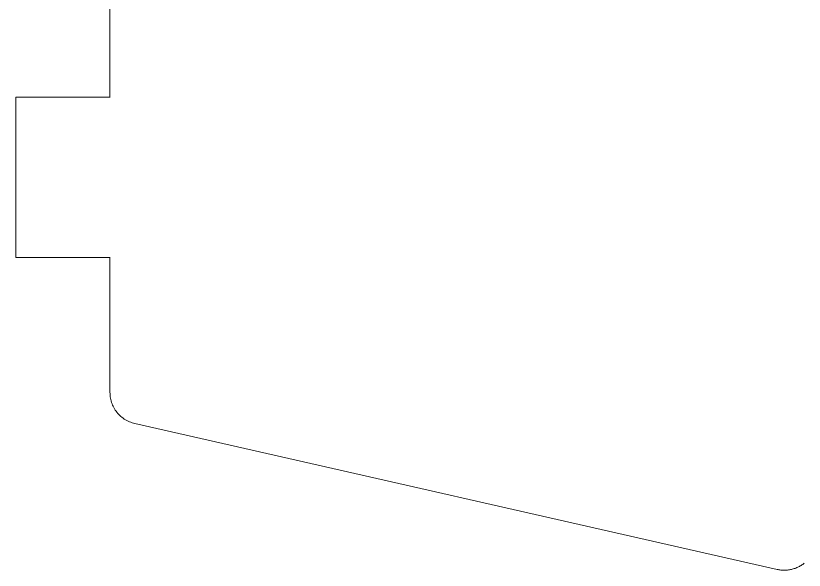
# Model space of a CAD drawing. Header units: centimetres. Extents: x -75 to 51, y -4 to 64.
# Drawn here: x -7.72 to -0.2, y -3.25 to 2.03 of the extents above; entities that cross this region are included whole.
import ezdxf

# ---------------------------------------------------------------- set-up
doc = ezdxf.new("R2010")
doc.units = ezdxf.units.CM
doc.header["$MEASUREMENT"] = 0
doc.layers.add('layer 1', color=7, linetype='Continuous')

msp = doc.modelspace()

# ---------------------------------------------------------------- linework, layer by layer
at = {"layer": 'layer 1', "color": 1, "lineweight": 20}
for points in [[(-6.82218, 2.3364), (-6.82218, 2.3364), (-6.82218, 1.2593), (-6.82218, 1.2593)], [(-7.72032, 1.2593), (-7.72032, 1.2593), (-6.82032, 1.2593), (-6.82032, 1.2593)], [(-7.72032, 1.2593), (-7.72032, 1.2593), (-7.72032, -0.27108), (-7.72032, -0.27108)], [(-7.72032, -0.27108), (-7.72032, -0.27108), (-6.82032, -0.27108), (-6.82032, -0.27108)], [(-6.82218, -0.27108), (-6.82218, -0.27108), (-6.82218, -1.55714), (-6.82218, -1.55714)], [(-6.58395, -1.85561), (-6.58395, -1.85561), (-0.46241, -3.24686), (-0.46241, -3.24686)]]:
    msp.add_open_spline(points, degree=3, dxfattribs=at)
for points in [[(-6.82218, -1.55715), (-6.82218, -1.55715), (-6.82176, -1.57138), (-6.82176, -1.57138), (-6.82176, -1.57138), (-6.82176, -1.57138), (-6.82086, -1.58546), (-6.82086, -1.58546), (-6.82086, -1.58546), (-6.82086, -1.58546), (-6.81934, -1.59938), (-6.81934, -1.59938), (-6.81934, -1.59938), (-6.81934, -1.59938), (-6.8172, -1.61312), (-6.8172, -1.61312), (-6.8172, -1.61312), (-6.8172, -1.61312), (-6.81446, -1.62668), (-6.81446, -1.62668), (-6.81446, -1.62668), (-6.81446, -1.62668), (-6.81104, -1.64003), (-6.81104, -1.64003), (-6.81104, -1.64003), (-6.81104, -1.64003), (-6.80702, -1.65316), (-6.80702, -1.65316), (-6.80702, -1.65316), (-6.80702, -1.65316), (-6.80243, -1.66605), (-6.80243, -1.66605), (-6.80243, -1.66605), (-6.80243, -1.66605), (-6.79729, -1.67866), (-6.79729, -1.67866), (-6.79729, -1.67866), (-6.79729, -1.67866), (-6.79163, -1.69102), (-6.79163, -1.69102), (-6.79163, -1.69102), (-6.79163, -1.69102), (-6.78542, -1.70308), (-6.78542, -1.70308), (-6.78542, -1.70308), (-6.78542, -1.70308), (-6.77869, -1.71483), (-6.77869, -1.71483), (-6.77869, -1.71483), (-6.77869, -1.71483), (-6.77147, -1.72627), (-6.77147, -1.72627), (-6.77147, -1.72627), (-6.77147, -1.72627), (-6.76376, -1.73735), (-6.76376, -1.73735), (-6.76376, -1.73735), (-6.76376, -1.73735), (-6.75556, -1.74809), (-6.75556, -1.74809), (-6.75556, -1.74809), (-6.75556, -1.74809), (-6.7469, -1.75846), (-6.7469, -1.75846), (-6.7469, -1.75846), (-6.7469, -1.75846), (-6.73778, -1.76844), (-6.73778, -1.76844), (-6.73778, -1.76844), (-6.73778, -1.76844), (-6.72823, -1.77802), (-6.72823, -1.77802), (-6.72823, -1.77802), (-6.72823, -1.77802), (-6.71825, -1.78717), (-6.71825, -1.78717), (-6.71825, -1.78717), (-6.71825, -1.78717), (-6.70788, -1.7959), (-6.70788, -1.7959), (-6.70788, -1.7959), (-6.70788, -1.7959), (-6.6971, -1.80416), (-6.6971, -1.80416), (-6.6971, -1.80416), (-6.6971, -1.80416), (-6.68593, -1.81197), (-6.68593, -1.81197), (-6.68593, -1.81197), (-6.68593, -1.81197), (-6.67439, -1.81929), (-6.67439, -1.81929), (-6.67439, -1.81929), (-6.67439, -1.81929), (-6.66249, -1.82612), (-6.66249, -1.82612), (-6.66249, -1.82612), (-6.66249, -1.82612), (-6.65024, -1.83243), (-6.65024, -1.83243), (-6.65024, -1.83243), (-6.65024, -1.83243), (-6.63766, -1.83818), (-6.63766, -1.83818), (-6.63766, -1.83818), (-6.63766, -1.83818), (-6.62475, -1.8434), (-6.62475, -1.8434), (-6.62475, -1.8434), (-6.62475, -1.8434), (-6.61153, -1.84805), (-6.61153, -1.84805), (-6.61153, -1.84805), (-6.61153, -1.84805), (-6.598, -1.85211), (-6.598, -1.85211), (-6.598, -1.85211), (-6.598, -1.85211), (-6.58419, -1.85558), (-6.58419, -1.85558)], [(-0.46241, -3.24687), (-0.46241, -3.24687), (-0.45332, -3.2487), (-0.45332, -3.2487), (-0.45332, -3.2487), (-0.45332, -3.2487), (-0.4442, -3.25025), (-0.4442, -3.25025), (-0.4442, -3.25025), (-0.4442, -3.25025), (-0.43505, -3.25146), (-0.43505, -3.25146), (-0.43505, -3.25146), (-0.43505, -3.25146), (-0.4259, -3.25267), (-0.4259, -3.25267), (-0.4259, -3.25267), (-0.4259, -3.25267), (-0.41675, -3.25357), (-0.41675, -3.25357), (-0.41675, -3.25357), (-0.41675, -3.25357), (-0.4076, -3.25416), (-0.4076, -3.25416), (-0.4076, -3.25416), (-0.4076, -3.25416), (-0.39845, -3.25458), (-0.39845, -3.25458), (-0.39845, -3.25458), (-0.39845, -3.25458), (-0.38933, -3.25456), (-0.38933, -3.25456), (-0.38933, -3.25456), (-0.38933, -3.25456), (-0.38021, -3.25414), (-0.38021, -3.25414), (-0.38021, -3.25414), (-0.38021, -3.25414), (-0.37112, -3.25355), (-0.37112, -3.25355), (-0.37112, -3.25355), (-0.37112, -3.25355), (-0.36206, -3.25265), (-0.36206, -3.25265), (-0.36206, -3.25265), (-0.36206, -3.25265), (-0.35303, -3.25144), (-0.35303, -3.25144), (-0.35303, -3.25144), (-0.35303, -3.25144), (-0.34407, -3.2502), (-0.34407, -3.2502), (-0.34407, -3.2502), (-0.34407, -3.2502), (-0.33513, -3.24865), (-0.33513, -3.24865), (-0.33513, -3.24865), (-0.33513, -3.24865), (-0.32626, -3.24682), (-0.32626, -3.24682), (-0.32626, -3.24682), (-0.32626, -3.24682), (-0.31744, -3.24468), (-0.31744, -3.24468), (-0.31744, -3.24468), (-0.31744, -3.24468), (-0.30869, -3.24225), (-0.30869, -3.24225), (-0.30869, -3.24225), (-0.30869, -3.24225), (-0.3, -3.23951), (-0.3, -3.23951), (-0.3, -3.23951), (-0.3, -3.23951), (-0.2914, -3.23643), (-0.2914, -3.23643), (-0.2914, -3.23643), (-0.2914, -3.23643), (-0.28289, -3.23327), (-0.28289, -3.23327), (-0.28289, -3.23327), (-0.28289, -3.23327), (-0.27449, -3.2298), (-0.27449, -3.2298), (-0.27449, -3.2298), (-0.27449, -3.2298), (-0.26616, -3.22607), (-0.26616, -3.22607), (-0.26616, -3.22607), (-0.26616, -3.22607), (-0.25793, -3.22214), (-0.25793, -3.22214), (-0.25793, -3.22214), (-0.25793, -3.22214), (-0.24982, -3.2179), (-0.24982, -3.2179), (-0.24982, -3.2179), (-0.24982, -3.2179), (-0.24181, -3.21344), (-0.24181, -3.21344), (-0.24181, -3.21344), (-0.24181, -3.21344), (-0.23391, -3.20874), (-0.23391, -3.20874), (-0.23391, -3.20874), (-0.23391, -3.20874), (-0.22613, -3.20378), (-0.22613, -3.20378), (-0.22613, -3.20378), (-0.22613, -3.20378), (-0.21851, -3.19858), (-0.21851, -3.19858), (-0.21851, -3.19858), (-0.21851, -3.19858), (-0.21101, -3.19314), (-0.21101, -3.19314), (-0.21101, -3.19314), (-0.21101, -3.19314), (-0.20366, -3.18745), (-0.20366, -3.18745)]]:
    msp.add_open_spline(points, degree=3, knots=[0, 0, 0, 0, 0.0322581, 0.0322581, 0.0322581, 0.0322581, 0.0645161, 0.0645161, 0.0645161, 0.0645161, 0.0967742, 0.0967742, 0.0967742, 0.0967742, 0.1290323, 0.1290323, 0.1290323, 0.1290323, 0.1612903, 0.1612903, 0.1612903, 0.1612903, 0.1935484, 0.1935484, 0.1935484, 0.1935484, 0.2258065, 0.2258065, 0.2258065, 0.2258065, 0.2580645, 0.2580645, 0.2580645, 0.2580645, 0.2903226, 0.2903226, 0.2903226, 0.2903226, 0.3225806, 0.3225806, 0.3225806, 0.3225806, 0.3548387, 0.3548387, 0.3548387, 0.3548387, 0.3870968, 0.3870968, 0.3870968, 0.3870968, 0.4193548, 0.4193548, 0.4193548, 0.4193548, 0.4516129, 0.4516129, 0.4516129, 0.4516129, 0.483871, 0.483871, 0.483871, 0.483871, 0.516129, 0.516129, 0.516129, 0.516129, 0.5483871, 0.5483871, 0.5483871, 0.5483871, 0.5806452, 0.5806452, 0.5806452, 0.5806452, 0.6129032, 0.6129032, 0.6129032, 0.6129032, 0.6451613, 0.6451613, 0.6451613, 0.6451613, 0.6774194, 0.6774194, 0.6774194, 0.6774194, 0.7096774, 0.7096774, 0.7096774, 0.7096774, 0.7419355, 0.7419355, 0.7419355, 0.7419355, 0.7741935, 0.7741935, 0.7741935, 0.7741935, 0.8064516, 0.8064516, 0.8064516, 0.8064516, 0.8387097, 0.8387097, 0.8387097, 0.8387097, 0.8709677, 0.8709677, 0.8709677, 0.8709677, 0.9032258, 0.9032258, 0.9032258, 0.9032258, 0.9354839, 0.9354839, 0.9354839, 0.9354839, 1, 1, 1, 1], dxfattribs=at)

doc.saveas('drawing.dxf')
